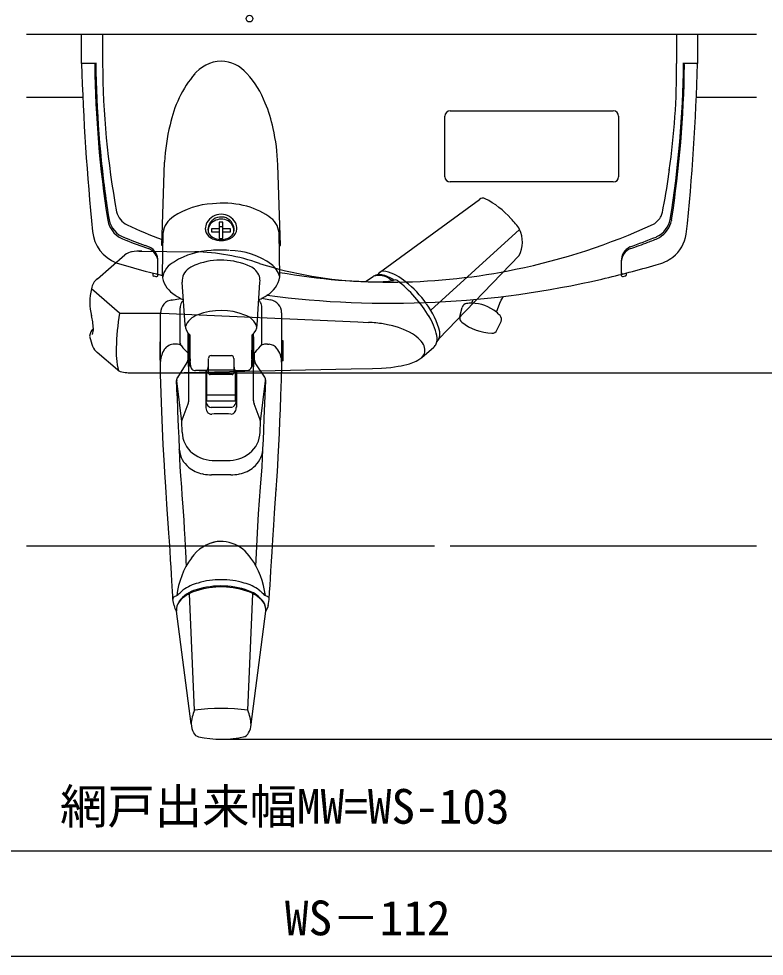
# Model space of a CAD drawing. Units: millimetres, scale not verified. Extents: x -525 to 525, y -783 to 778.
# Drawn here: x 140.6 to 282.2, y -667.8 to -489.9 of the extents above; entities that cross this region are included whole.
import ezdxf
from ezdxf.enums import TextEntityAlignment as Align

# ---------------------------------------------------------------- set-up
doc = ezdxf.new("R2010")
doc.units = ezdxf.units.MM
doc.header["$LTSCALE"] = 4
for name, color, linetype in [('0-4_YKK_12', 2, 'Continuous'), ('0-5_YKK_13', 4, 'Continuous'), ('0-7_YKK_D', 6, 'Continuous'), ('0-9_YSS_K', 3, 'Continuous')]:
    doc.layers.add(name, color=color, linetype=linetype)
doc.styles.add('ＭＳ ゴシック', font='')
doc.styles.get('ＭＳ ゴシック').set_extended_font_data('MS Gothic')

msp = doc.modelspace()

# ---------------------------------------------------------------- linework, layer by layer
at = {"layer": '0-4_YKK_12'}
for p, q in [((280.677, -492.84), (142.082, -492.84)), ((152.76, -504.84), (142.082, -504.84)), ((280.677, -504.84), (269.284, -504.84))]:
    msp.add_line(p, q, dxfattribs=at)
at = {"layer": '0-5_YKK_13'}
for p, q in [((152.52, -498.34), (152.52, -492.84)), ((156.52, -492.84), (156.52, -498.34)), ((265.52, -492.84), (265.52, -498.34)), ((155.32, -498.34), (152.52, -498.34)), ((221.51, -519.849), (221.51, -508.349)), ((222.51, -507.349), (253.51, -507.349)), ((254.51, -508.349), (254.51, -519.849)), ((167.746, -532.918), (168.296, -517.066)), ((253.51, -520.849), (222.51, -520.849)), ((209.081, -538.016), (228.074, -524.156)), ((264.572, -528.018), (264.548, -528.148)), ((179.365, -529.386), (178.665, -529.386)), ((218.822, -545.174), (235.713, -529.855)), ((167.872, -538.492), (168.01, -530.462)), ((190.156, -538.861), (190.019, -530.462)), ((261.796, -531.22), (261.631, -531.299)), ((262.127, -531.453), (262.26, -531.379)), ((165.437, -533.221), (164.592, -532.911)), ((167.968, -532.918), (167.746, -532.918)), ((155.513, -539.217), (160.749, -534.682)), ((163.367, -533.971), (174.031, -534.103)), ((220.378, -550.627), (235.639, -534.825)), ((167.02, -538.38), (167.02, -535.877)), ((255.02, -535.864), (255.02, -536.006)), ((166.02, -538.131), (166.02, -538.408)), ((166.246, -538.698), (166.646, -538.8)), ((167.02, -538.51), (167.02, -538.38)), ((167.878, -539.02), (167.881, -539.047)), ((206.429, -539.744), (207.913, -538.792)), ((211.756, -539.38), (211.247, -539.118)), ((255.394, -538.8), (255.794, -538.698)), ((256.02, -538.408), (256.02, -538.126)), ((172.16, -547.999), (171.643, -539.877)), ((185.862, -548.049), (186.386, -539.877)), ((159.7, -545.73), (154.379, -541.121)), ((169.548, -543.256), (171.369, -542.964)), ((188.483, -543.256), (186.687, -542.954)), ((226.613, -543.872), (226.864, -543.181)), ((171.258, -551.422), (171.26, -544.729)), ((186.771, -551.422), (186.771, -544.758)), ((190.515, -545.712), (190.515, -556.959)), ((224.361, -546.417), (224.814, -544.661)), ((231.397, -548.986), (232.182, -547.342)), ((173.015, -549.789), (173.015, -555.674)), ((170.764, -551.655), (169.953, -551.656)), ((173.125, -551.417), (173.015, -551.417)), ((184.913, -551.417), (185.015, -551.417)), ((184.918, -551.417), (184.917, -551.404)), ((187.834, -551.655), (187.265, -551.655)), ((187.834, -551.655), (188.168, -551.661)), ((220.378, -550.627), (219.975, -551.157)), ((159.315, -556.543), (155.496, -553.236)), ((185.265, -553.365), (185.269, -554.326)), ((217.127, -554.174), (219.425, -552.202)), ((172.538, -555.133), (170.709, -557.941)), ((173.015, -554.417), (173.17, -554.417)), ((173.176, -555.683), (173.14, -554.417)), ((176.615, -557.076), (176.615, -554.338)), ((177.115, -553.801), (180.915, -553.801)), ((181.415, -554.338), (181.415, -557.077)), ((185.015, -554.417), (184.867, -554.417)), ((184.871, -554.438), (184.872, -554.417)), ((187.293, -557.9), (185.517, -555.184)), ((190.815, -554.817), (190.515, -554.817)), ((172.865, -562.368), (172.865, -555.865)), ((176.154, -556.667), (174.179, -556.667)), ((176.115, -556.667), (176.115, -563.615)), ((176.265, -556.643), (176.265, -562.432)), ((176.471, -556.052), (176.457, -556.365)), ((181.415, -556.598), (176.615, -556.598)), ((181.575, -556.386), (181.557, -556.041)), ((181.765, -562.432), (181.765, -556.645)), ((181.876, -556.667), (183.851, -556.667)), ((181.915, -556.667), (181.915, -563.615)), ((185.164, -562.368), (185.164, -555.911)), ((170.649, -561.456), (170.547, -558.523)), ((171.531, -566.292), (170.581, -558.569)), ((181.115, -557.396), (176.915, -557.396)), ((186.498, -566.292), (187.449, -558.569)), ((176.265, -561.288), (181.765, -561.288)), ((181.914, -562.316), (181.915, -562.3)), ((171.593, -566.016), (172.763, -562.952)), ((181.765, -562.432), (176.265, -562.432)), ((180.864, -563.632), (177.115, -563.632)), ((186.436, -566.016), (185.267, -562.952)), ((171.531, -566.292), (171.593, -566.016)), ((171.605, -568.356), (171.531, -566.292)), ((171.112, -571.761), (171.083, -571.604)), ((186.918, -571.761), (186.946, -571.604)), ((177.535, -573.718), (180.209, -573.72)), ((175.688, -576.313), (175.489, -576.276)), ((180.852, -576.466), (177.178, -576.466)), ((182.341, -576.313), (182.54, -576.276)), ((173.965, -621.153), (173.004, -599.022)), ((184.065, -621.153), (185.025, -599.022)), ((170.073, -601.274), (169.872, -600.144)), ((187.961, -601.279), (188.157, -600.144)), ((173.32, -623.74), (170.533, -602.306)), ((184.708, -623.779), (187.496, -602.306))]:
    msp.add_line(p, q, dxfattribs=at)
for points in [[(269.52, -492.84), (269.52, -498.34), (266.725, -498.34)], [(190.06, -532.918), (190.273, -532.918), (189.77, -517.572)], [(179.365, -530.328), (180.815, -530.328), (180.815, -529.722), (179.365, -529.722), (179.365, -528.466), (178.665, -528.466), (178.665, -529.722), (177.215, -529.722), (177.215, -530.328), (178.665, -530.328)], [(178.665, -529.722), (178.665, -531.584), (179.365, -531.584), (179.365, -529.722)], [(255.02, -536.009), (255.02, -538.359), (255.02, -538.51)], [(231.311, -545.582), (231.936, -543.866), (232.199, -543.267), (232.633, -542.573)], [(159.7, -545.73), (167.693, -545.756), (204.998, -547.425), (207.026, -547.512)], [(167.515, -554.667), (167.515, -551.167), (167.515, -545.712)], [(214.792, -555.342), (215.419, -555.124), (216.052, -554.856), (216.374, -554.69), (216.783, -554.431), (217.127, -554.174), (217.334, -553.933), (217.499, -553.682), (217.625, -553.412), (217.702, -553.142), (217.737, -552.853), (217.726, -552.567), (217.676, -552.289), (217.567, -551.958), (217.433, -551.679), (217.249, -551.38), (217.017, -551.074), (216.665, -550.694), (216.443, -550.488), (216.059, -550.173), (215.755, -549.953), (215.348, -549.688), (214.782, -549.365), (213.646, -548.837), (212.71, -548.492), (211.617, -548.171), (210.642, -547.944), (209.807, -547.791)], [(172.765, -554.278), (172.765, -553.365), (172.765, -551.039), (172.792, -549.561)], [(172.815, -555.871), (172.808, -555.545), (172.804, -555.181), (172.802, -554.757), (172.8, -554.358), (172.8, -553.872), (172.8, -553.539), (172.801, -552.906), (172.808, -551.32), (172.836, -549.619)], [(173.089, -549.863), (173.091, -550.937), (173.094, -551.417)], [(184.935, -551.417), (184.936, -551.283), (184.938, -551.128), (184.939, -550.917), (184.939, -550.702), (184.94, -550.208), (184.944, -549.862)], [(185.014, -549.793), (185.015, -550.18), (185.015, -551.417), (185.015, -553.224), (185.015, -554.417), (185.015, -555.674), (185.015, -555.717)], [(185.211, -555.917), (185.23, -553.224), (185.216, -550.763), (185.192, -549.602)], [(169.864, -600.002), (169.831, -599.405), (169.788, -598.608), (169.732, -597.564), (169.677, -596.572), (169.598, -595.291), (169.518, -593.962), (169.432, -592.59), (169.318, -590.799), (169.207, -589.069), (169.103, -587.498), (168.978, -585.626), (168.862, -583.911), (168.731, -581.996), (168.581, -579.767), (168.449, -577.762), (168.342, -576.086), (168.247, -574.589), (168.034, -570.728), (167.768, -564.406), (167.522, -557.368), (167.515, -554.667), (167.415, -554.667), (167.415, -551.167), (167.515, -551.167)], [(173.104, -551.417), (173.103, -551.233), (173.104, -551.046)], [(173.17, -554.413), (173.168, -554.071), (173.163, -553.582), (173.163, -552.838), (173.135, -551.867), (173.125, -551.418)], [(184.868, -554.437), (184.867, -554.417), (184.866, -554.361), (184.866, -554.231), (184.866, -554.097), (184.867, -553.96), (184.868, -553.832), (184.869, -553.707), (184.871, -553.529), (184.873, -553.34), (184.878, -552.962), (184.886, -552.5), (184.895, -552.062), (184.904, -551.68), (184.911, -551.445), (184.914, -551.405)], [(190.815, -554.817), (190.815, -551.017), (190.515, -551.017)], [(161.707, -557.058), (169.117, -557.058), (203.688, -556.35), (207.748, -556.256)], [(188.167, -600.038), (188.237, -598.741), (188.306, -597.395), (188.379, -596.116), (188.47, -594.668), (188.577, -592.92), (188.696, -591.033), (188.841, -588.791), (189.027, -585.99), (189.18, -583.732), (189.31, -581.819), (189.42, -580.2), (189.494, -579.08), (189.494, -579.206), (189.65, -576.671), (189.772, -574.755), (189.875, -573.007), (189.988, -570.864), (190.095, -568.559), (190.193, -566.181), (190.277, -563.981), (190.372, -561.391), (190.481, -558.319), (190.515, -556.959)], [(207.749, -556.265), (209.481, -556.196), (211.237, -556.041), (212.638, -555.845)], [(186.953, -571.527), (187.045, -569.806), (187.133, -567.966), (187.226, -565.717), (187.278, -564.388), (187.38, -561.456), (187.482, -558.523), (187.483, -558.488)], [(170.649, -561.456), (170.751, -564.388), (170.868, -567.353), (170.961, -569.352), (171.083, -571.604)], [(186.424, -568.356), (186.498, -566.292), (186.436, -566.016)], [(172.444, -593.67), (172.403, -592.921), (172.365, -592.168), (172.313, -591.169), (172.249, -589.928), (172.177, -588.556), (172.079, -586.782), (171.975, -585.026), (171.872, -583.429), (171.76, -581.791), (171.652, -580.309), (171.537, -578.775), (171.376, -576.666), (171.244, -574.947), (171.161, -573.273), (171.086, -571.625)], [(185.584, -593.764), (185.775, -590.031), (185.913, -587.458), (186.128, -583.866), (186.493, -578.777), (186.785, -574.947), (186.869, -573.273), (186.952, -571.555)]]:
    msp.add_lwpolyline(points, dxfattribs=at)
for centre, radius, start, end in [((603.247, -484.948), 450.926, 181.70183, 185.76277), ((155.315, -498.64), 0.3, 89.13177, 179.93816), ((361.775, -495.813), 206.582, 180.70076, 188.15072), ((314.125, -497.659), 157.607, 180.24748, 190.54119), ((179.388, -505.005), 7.125, 92.96322, 141.76008), ((178.725, -504.778), 6.896, 41.20227, 87.54694), ((132.717, -499.473), 132.808, 351.71611, 0.48879), ((71.896, -496.74), 194.942, 350.78163, 359.52987), ((266.725, -498.64), 0.3, 341.02945, 90.90299), ((-166.329, -485.781), 436.029, 354.0803, 358.34951), ((269.212, -498.64), 0.3, 359.98926, 88.44884), ((363.019, -496.053), 208.02, 180.71263, 188.85765), ((59.368, -496.096), 207.673, 351.15773, 359.29805), ((190.595, -514.341), 21.709, 139.69271, 168.53901), ((170.927, -512.143), 17.618, 20.79884, 42.5176), ((167.199, -514.777), 22.068, 10.70377, 23.75796), ((222.51, -508.349), 1, 90, 180), ((253.51, -508.349), 1, 0, 90), ((202.796, -518.484), 34.529, 165.82302, 177.64679), ((156.753, -518.315), 33.026, 1.28898, 13.36951), ((342.446, -498.047), 187.131, 185.96683, 189.22032), ((163.666, -506.097), 101.261, 348.80715, 352.99179), ((222.51, -519.849), 1, 180, 270), ((253.51, -519.849), 1, 270, 0), ((178.248, -540.085), 15.138, 93.28631, 123.25481), ((179.332, -543.12), 18.253, 77.66017, 96.13864), ((228.731, -524.938), 1.022, 63.4129, 130.04515), ((221.7, -538.704), 16.481, 41.48105, 62.99962), ((162.646, -525.778), 3.541, 191.63763, 245.72424), ((180.444, -538.186), 13.196, 54.63254, 77.79816), ((257.279, -525.113), 5.755, 337.42539, 353.32502), ((162.31, -527.186), 4.913, 190.52238, 253.55072), ((162.26, -527.056), 4.631, 192.16143, 249.71062), ((172.208, -531.006), 4.233, 122.28243, 172.61205), ((178.765, -529.779), 2.749, 153.60371, 179.80112), ((179.009, -530.075), 3.104, 90.14922, 150.71251), ((178.621, -530.104), 2.053, 116.88843, 181.23601), ((179.019, -530.009), 2.515, 9.84675, 164.14525), ((179.045, -530.612), 2.702, 61.0144, 120.02852), ((179.02, -530.075), 3.104, 29.28749, 89.85078), ((179.299, -530.119), 2.147, 353.47219, 60.56318), ((179.264, -529.779), 2.749, 0.19888, 26.39629), ((186.02, -530.878), 4.021, 5.94499, 59.14226), ((227.094, -535.096), 10.087, 31.30055, 46.42477), ((259.169, -525.541), 3.86, 300.93975, 332.51074), ((259.818, -527.077), 4.59, 295.52661, 348.78869), ((259.862, -527.255), 4.77, 300.17059, 349.21271), ((161.615, -529.592), 7.044, 185.1106, 249.12926), ((205.516, -432.875), 105.858, 245.24581, 249.12996), ((179.174, -529.518), 3.168, 184.47868, 190.75625), ((178.164, -529.597), 2.164, 193.71523, 238.76643), ((178.164, -529.858), 1.654, 161.07986, 229.18843), ((179.83, -529.843), 1.687, 301.85835, 8.31396), ((179.977, -529.661), 2.039, 305.39611, 357.05823), ((210.827, -419.356), 120.508, 281.54804, 294.68469), ((230.606, -532.265), 5.646, 333.03884, 25.26522), ((298.362, -178.55), 378.77, 248.65508, 249.31866), ((206.958, -414.4), 126.195, 248.60329, 250.68671), ((178.875, -529.02), 2.746, 224.43853, 272.97482), ((178.997, -528.066), 3.903, 238.78866, 265.30335), ((178.955, -525.729), 6.233, 267.45609, 274.66438), ((179.168, -529.064), 2.702, 266.81766, 305.07128), ((179.246, -528.715), 3.234, 271.56725, 306.05599), ((177.47, -318.389), 228.94, 290.24075, 291.56841), ((250.559, -506.361), 27.631, 290.14651, 294.75046), ((260.322, -529.539), 7.157, 308.91929, 350.24858), ((164.255, -536.086), 2.766, 1.84416, 69.56946), ((164.137, -535.795), 2.884, 358.38787, 63.13434), ((177.727, -548.347), 14.502, 92.30093, 121.51192), ((178.925, -552.288), 18.517, 85.1592, 95.51645), ((180.366, -547.887), 14.051, 54.24166, 88.84113), ((257.847, -535.767), 2.829, 114.47711, 181.96796), ((257.809, -536.102), 2.791, 111.51548, 178.16261), ((-84.603, 404.852), 998.528, 289.99339, 290.19322), ((162.631, -537.168), 3.118, 98.93665, 127.12597), ((163.551, -542.361), 8.392, 87.33305, 100.46617), ((173.2, -573.841), 39.747, 70.72247, 88.80112), ((179.015, -548.864), 13.183, 65.20283, 110.36789), ((259.66, -528.108), 8.694, 283.31367, 306.39412), ((201.077, -401.133), 141.412, 252.73447, 256.41654), ((172.06, -539.788), 4.258, 116.6904, 169.36916), ((178.925, -552.288), 18.517, 118.2964, 119.25537), ((174.276, -539.561), 2.652, 121.12951, 186.83328), ((175.569, -540.578), 4.231, 105.66678, 129.0214), ((183.094, -540.054), 3.475, 22.05095, 65.34601), ((208.734, -465.411), 74.369, 252.46022, 268.22389), ((185.472, -540.261), 4.888, 16.63634, 50.57067), ((211.026, -421.309), 118.554, 259.85715, 281.6427), ((211.478, -365.729), 178.059, 282.93533, 286.36992), ((157.514, -541.697), 3.187, 128.89102, 169.58725), ((166.333, -538.397), 0.314, 178.10566, 253.74306), ((166.72, -538.509), 0.3, 255.87795, 0.23738), ((166.72, -537.994), 0.3, 257.96479, 358.71322), ((169.669, -538.736), 1.814, 172.28103, 189.0211), ((172.853, -537.947), 5.092, 192.47998, 239.50529), ((183.292, -539.507), 3.116, 353.18859, 14.08029), ((185.261, -538.053), 4.961, 299.69523, 350.62223), ((211.148, -366.47), 177.409, 262.42397, 283.08428), ((208.906, -540.042), 1.596, 88.3698, 128.4771), ((208.98, -541.952), 3.366, 51.84052, 107.24554), ((209.96, -539.234), 1.466, 75.70535, 147.97788), ((208.864, -543), 4.555, 58.45665, 89.47052), ((207.873, -546.854), 9.366, 48.75062, 74.84042), ((255.32, -537.994), 0.3, 180, 283.67405), ((255.32, -538.509), 0.3, 180.06874, 284.16262), ((255.72, -538.408), 0.3, 284.40057, 359.96204), ((208.253, -515.267), 24.546, 265.73854, 278.25579), ((212.095, -537.515), 2.068, 239.97792, 261.18171), ((212.077, -538.733), 0.722, 243.61492, 271.34554), ((212.046, -540.482), 1.028, 35.07789, 88.23491), ((197.185, -559.23), 24.91, 29.62623, 50.8749), ((202.521, -554.693), 18.824, 34.79987, 52.23731), ((164.697, -543.661), 10.626, 166.1733, 194.1577), ((174.736, -536.033), 7.724, 234.66382, 248.00826), ((183.87, -537.01), 6.587, 290.59322, 306.13475), ((170.043, -545.736), 2.529, 96.91709, 179.46262), ((173.437, -544.701), 2.178, 153.60168, 180.7276), ((172.6, -544.436), 1.317, 124.01733, 147.07522), ((185.891, -543.922), 0.67, 19.44425, 64.6978), ((184.123, -544.806), 2.646, 1.85937, 24.76319), ((188.009, -545.716), 2.506, 0.10292, 81.51399), ((207.072, -552.502), 13.86, 13.29978, 37.82311), ((225.782, -544.911), 1, 97.90864, 165.52754), ((226.738, -552.455), 8.604, 90.78376, 97.29889), ((226.63, -551.133), 7.26, 49.88386, 90.13918), ((141.802, -549.366), 12.969, 3.1465, 14.1278), ((219.156, -554.621), 60.116, 171.49437, 177.8366), ((175.709, -549.594), 3.694, 107.22427, 161.18233), ((179.002, -557.213), 11.98, 67.87654, 111.48142), ((182.505, -549.435), 3.47, 17.45934, 73.09591), ((208.93, -552.306), 11.28, 11.69437, 32.49667), ((227.735, -549.958), 5.672, 41.31704, 50.8241), ((231.279, -546.911), 1, 334.47246, 44.25677), ((174.76, -547.865), 2.604, 182.76086, 229.87192), ((183.27, -547.876), 2.597, 310.02082, 357.00193), ((206.403, -567.677), 20.174, 80.28652, 88.22889), ((225.34, -546.67), 1.012, 166.70092, 232.95548), ((230.91, -539.374), 10.191, 232.67198, 267.42257), ((156.688, -550.503), 2.677, 136.33059, 171.29307), ((152.452, -548.859), 2.309, 336.67414, 5.09132), ((217.74, -549.592), 2.833, 338.58362, 5.6372), ((230.504, -548.571), 0.985, 266.96653, 335.0703), ((155.989, -549.984), 1.95, 183.33873, 190.70989), ((166.024, -547.427), 12.303, 193.72507, 201.94823), ((170.177, -554.013), 2.371, 96.89876, 152.11233), ((170.73, -552.767), 1.113, 47.99601, 88.2659), ((172.014, -551.414), 0.754, 180.60468, 224.31642), ((168.368, -551.385), 4.757, 359.61495, 4.0892), ((185.788, -551.332), 0.987, 314.66933, 354.77499), ((187.286, -552.697), 1.042, 91.12193, 140.50342), ((187.964, -553.762), 2.111, 38.65709, 84.44929), ((218.636, -551.199), 1.277, 308.18329, 343.71727), ((217.228, -550.588), 2.806, 339.803, 11.70058), ((157.167, -551.089), 2.72, 200.13307, 232.09265), ((175.874, -552.877), 16.8, 177.17498, 193.07953), ((171.879, -555.06), 4.364, 145.16605, 178.4804), ((179.752, -545.744), 10.34, 216.81876, 227.48356), ((176.319, -543.965), 12.976, 313.57946, 321.54617), ((186.362, -555.029), 4.153, 359.4306, 38.49619), ((171.071, -554.287), 1.693, 330.13824, 0.30269), ((187.116, -554.118), 13.97, 181.2267, 182.92511), ((142.398, -554.56), 30.773, 359.49262, 0.26346), ((177.115, -554.301), 0.5, 90, 180), ((180.916, -554.301), 0.5, 355.78511, 90.13196), ((81.618, -551.817), 103.304, 357.80505, 358.55741), ((186.995, -554.29), 1.727, 180.88883, 210.97288), ((160.726, -554.525), 2.463, 235.04548, 263.93861), ((161.705, -547.84), 9.217, 262.27553, 270.0121), ((172.819, -555.675), 0.196, 269.30028, 1.14317), ((174.19, -555.651), 1.016, 178.33082, 269.37423), ((176.166, -556.373), 0.291, 269.82109, 1.51358), ((176.65, -556.104), 0.186, 101.03503, 164.25939), ((176.924, -557.087), 0.31, 177.98905, 268.23319), ((181.113, -557.094), 0.303, 270.37979, 3.31734), ((181.373, -556.111), 0.194, 18.07808, 77.42674), ((181.874, -556.367), 0.3, 180.2729, 270.34758), ((183.884, -555.696), 0.965, 268.60949, 359.27887), ((185.214, -555.717), 0.2, 175.967, 268.93971), ((211.406, -545.692), 10.227, 276.91785, 289.33508), ((171.515, -558.477), 0.969, 143.55976, 182.74306), ((171.543, -558.439), 0.971, 149.12902, 187.71056), ((186.456, -558.447), 1, 352.98574, 33.17795), ((186.433, -558.502), 1.05, 0.7756, 34.99232), ((171.004, -562.342), 1.862, 340.88072, 0.7939), ((177.809, -562.283), 1.694, 180.54007, 211.82675), ((180.305, -562.306), 1.609, 321.81792, 359.63027), ((187.026, -562.342), 1.862, 179.2061, 199.11928), ((177.949, -563.588), 1.835, 175.50889, 208.95102), ((177.146, -562.743), 0.889, 208.69733, 267.98363), ((180.904, -562.842), 0.79, 267.14017, 296.6902), ((180.809, -562.668), 0.989, 298.49899, 324.4397), ((179.971, -563.561), 1.944, 333.81114, 1.38276), ((177.112, -564.034), 0.879, 208.39472, 278.87331), ((179.016, -599.559), 34.701, 86.93729, 92.92035), ((180.908, -564.004), 0.905, 269.46566, 333.13899), ((176.943, -568.178), 5.33, 181.90475, 231.16262), ((181.097, -568.178), 5.33, 308.83738, 358.09525), ((175.645, -571.394), 4.548, 184.61846, 232.01356), ((177.71, -567), 6.722, 232.45365, 271.67849), ((180.33, -567), 6.722, 268.32151, 307.54635), ((182.384, -571.394), 4.548, 307.98644, 355.38154), ((176.601, -570.668), 5.717, 228.94047, 258.78237), ((177.871, -562.35), 14.133, 261.11556, 267.12956), ((180.159, -562.35), 14.133, 272.87044, 278.88444), ((181.428, -570.668), 5.717, 281.21763, 311.05953), ((179.006, -594.918), 5.843, 68.59227, 114.96267), ((179.307, -596.187), 7.128, 97.65788, 146.5772), ((178.733, -596.187), 7.128, 33.4228, 70.27182), ((185.299, -600.96), 14.772, 143.84574, 173.7047), ((172.741, -600.96), 14.772, 6.2953, 36.15426), ((176.671, -605.123), 8.385, 103.94165, 125.70126), ((179.015, -613.078), 15.344, 69.00703, 108.44514), ((178.98, -613.095), 15.55, 67.76079, 107.61826), ((178.569, -609.624), 13.233, 88.04831, 107.22412), ((179.471, -609.624), 13.233, 72.77588, 91.95169), ((181.369, -605.123), 8.385, 54.29874, 76.05835), ((170.39, -600.048), 0.527, 118.64041, 190.56298), ((167.47, -593.893), 6.286, 295.10981, 298.3932), ((169.674, -597.738), 1.86, 295.35381, 303.4599), ((169.739, -597.854), 1.726, 303.85629, 318.65586), ((175.866, -604.105), 6.043, 105.28166, 143.73956), ((176.159, -605.067), 6.843, 106.98546, 138.53866), ((-148.496, -249.839), 473.297, 312.46336, 312.58537), ((181.881, -605.067), 6.843, 41.46134, 73.01454), ((182.275, -604.01), 5.906, 36.10157, 63.98911), ((506.536, -249.839), 473.297, 227.41463, 227.53664), ((188.301, -597.854), 1.726, 221.34414, 236.14371), ((188.366, -597.738), 1.86, 236.5401, 244.64619), ((190.57, -593.893), 6.286, 241.6068, 244.89019), ((187.65, -600.048), 0.527, 349.43702, 61.35959), ((172.579, -600.776), 2.555, 191.11171, 216.78306), ((173.333, -602.142), 2.815, 145.23222, 183.34045), ((173.343, -602.142), 2.815, 145.23222, 183.34045), ((184.697, -602.142), 2.815, 356.65955, 34.76778), ((184.814, -602.04), 2.695, 0.27735, 33.59123), ((185.425, -600.75), 2.591, 323.08704, 352.20277), ((180.93, -624.312), 7.631, 155.52364, 175.70316), ((179.016, -656.286), 35.494, 81.82315, 98.18098), ((176.743, -624.333), 7.982, 3.28317, 23.48157), ((177.286, -623.528), 3.972, 183.06142, 207.71551), ((181.695, -623.797), 3.018, 326.8514, 358.50656), ((174.962, -624.897), 1.284, 204.30576, 260.63944), ((179.035, -607.581), 19.072, 256.92811, 283.46293), ((183.093, -624.96), 1.229, 278.1767, 337.2336)]:
    msp.add_arc(centre, radius, start, end, dxfattribs=at)
for centre, major_axis, ratio, start_param, end_param in [((173.109, -551.053), (0, -0.0537), 0.079173, 1.7015705, 4.5816148), ((184.915, -551.404), (0, 0.0132), 0.113308, 4.636778, 7.9295926), ((173.166, -554.832), (0, -0.0138), 0.185519, 4.712389, 7.8539816)]:
    msp.add_ellipse(centre, major_axis=major_axis, ratio=ratio, start_param=start_param, end_param=end_param, dxfattribs=at)
msp.add_ellipse((184.869, -554.437), major_axis=(0, -0.00613), ratio=0.244872, dxfattribs=at)
at = {"layer": '0-7_YKK_D'}
for p, q in [((167.738, -557.058), (435.021, -557.058)), ((180.1, -626.652), (455.021, -626.652)), ((97.47, -647.841), (334.52, -647.841)), ((101.997, -667.841), (330.02, -667.841))]:
    msp.add_line(p, q, dxfattribs=at)
msp.add_circle((184.423, -489.84), 0.637, dxfattribs=at)
at = {"layer": '0-9_YSS_K'}
for p, q in [((142.082, -589.941), (219.523, -589.941)), ((222.523, -589.941), (280.677, -589.941))]:
    msp.add_line(p, q, dxfattribs=at)

# ---------------------------------------------------------------- texts
at = {"layer": '0-7_YKK_D', "style": 'ＭＳ ゴシック'}
for s, p in [('網戸出来幅MW=WS-103', (148.418, -644.665)), ('WS－112', (191.131, -665.841))]:
    msp.add_text(s, height=6.598, dxfattribs=at).set_placement(p, align=Align.BOTTOM_LEFT)

doc.saveas('drawing.dxf')
